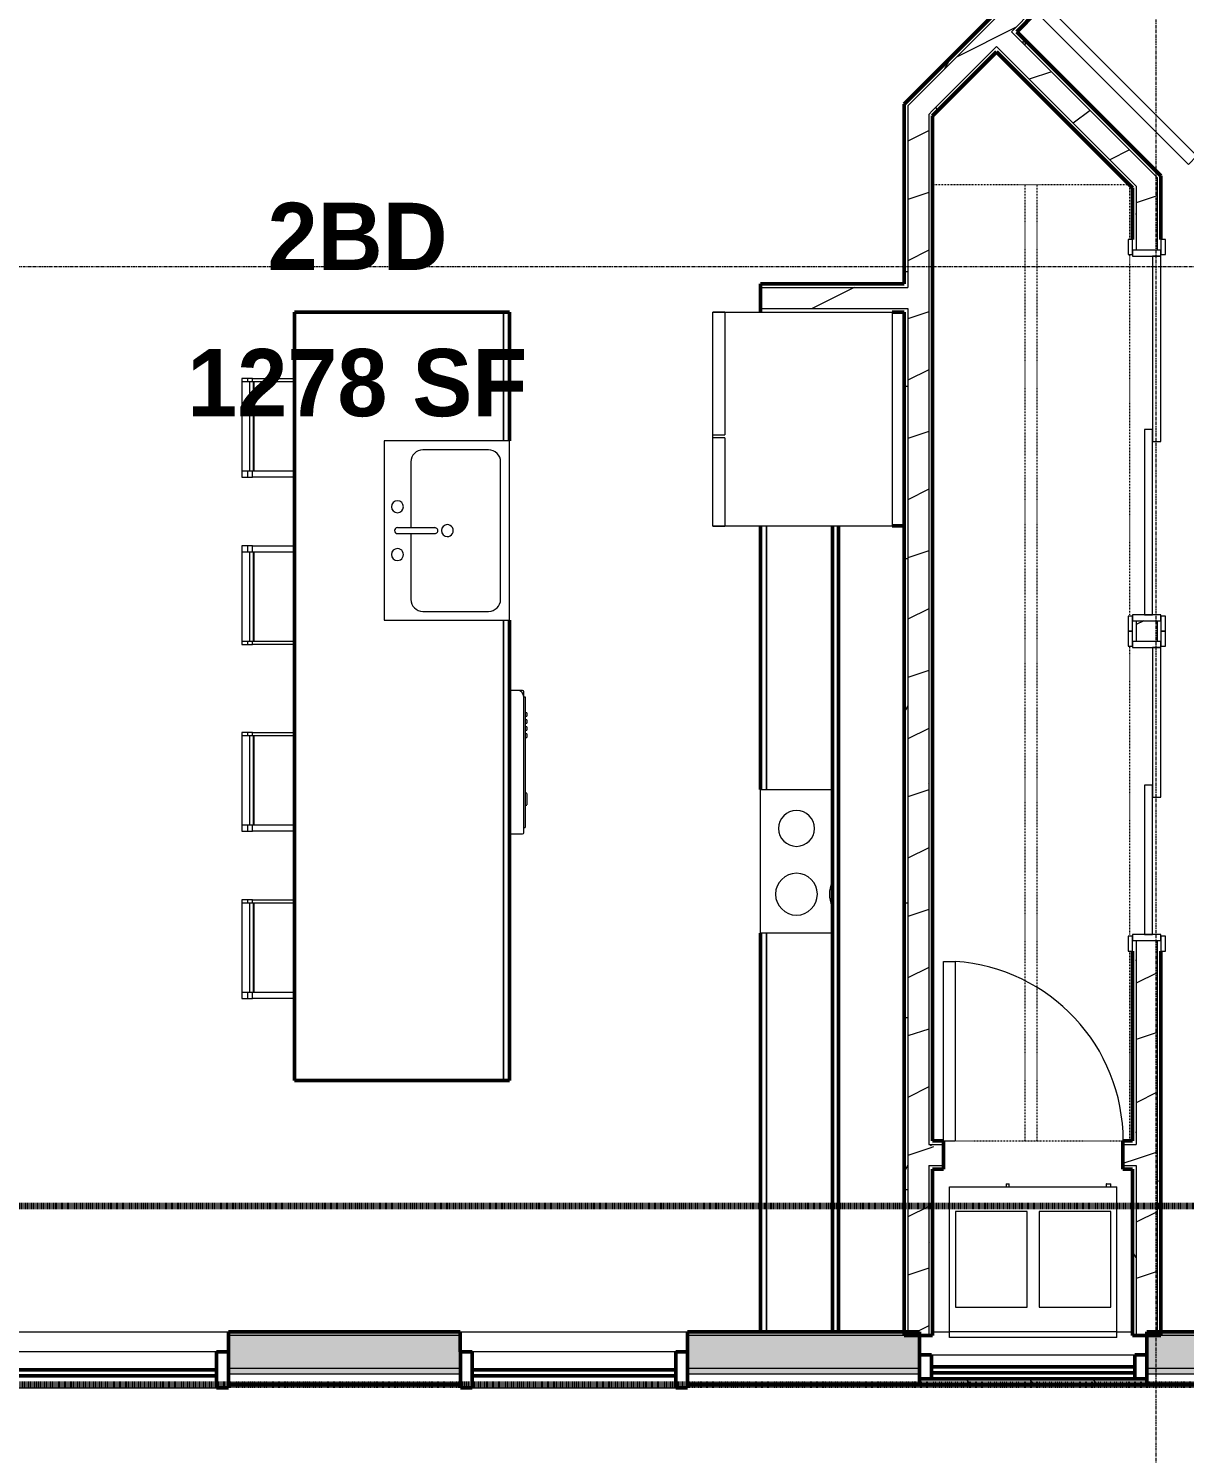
# Model space of a CAD drawing. Extents: x -4294 to -464, y 9706 to 12475.
# Drawn here: x -3670 to -3476.6, y 9968.7 to 10207.1 of the extents above; entities that cross this region are included whole.
import ezdxf

# ---------------------------------------------------------------- set-up
doc = ezdxf.new("R2010")
doc.units = 0
for name, pattern in [('Dash', [0.25, 0.125, -0.125]), ('Dash 1_16_', [0.125, 0.0625, -0.0625]), ('Grid Line 1_2_', [0.875, 0.5, -0.125, 0.125, -0.125])]:
    doc.linetypes.add(name, pattern=pattern)
for name, color, linetype, lineweight in [('0-1', 7, 'Continuous', 5), ('0-2', 50, 'Continuous', 13), ('A-ANNO-DIMS', 211, 'Continuous', 9), ('A-AREA-IDEN', 2, 'Continuous', 9), ('A-DOOR-1', 7, 'Continuous', 9), ('A-DOOR-2', 90, 'Continuous', 20), ('A-DOOR-FRAM-1', 90, 'Continuous', 20), ('A-GLAZ-1', 50, 'Continuous', 13), ('A-GLAZ-2', 250, 'Continuous', 50), ('A-GLAZ-3', 151, 'Continuous', 9), ('A-WALL-2', 250, 'Continuous', 50), ('A-WALL-3', 50, 'Continuous', 13), ('A-WALL-PATT-1', 7, 'Continuous', 9), ('A-WALL-PATT-2', 8, 'Continuous', 9), ('A-WALL-PATT-3', 43, 'Continuous', 9), ('C-PROP-LINE-2', 91, 'Dash 1_16_', 140), ('I-FURN-1', 7, 'Continuous', 9), ('M-EQPM-1', 7, 'Continuous', 9), ('P-SANR-FIXT-1', 7, 'Continuous', 9), ('Q-CASE-1', 250, 'Continuous', 50), ('Q-CASE-2', 7, 'Continuous', 9), ('Q-CASE-HDLN-1', 7, 'Dash', 9), ('Q-SPCQ-1', 7, 'Continuous', 9), ('S-GRID-1', 1, 'Grid Line 1_2_', 9)]:
    doc.layers.add(name, color=color, linetype=linetype, lineweight=lineweight)
doc.styles.add('Century Gothic_B', font='Gothicb.ttf', dxfattribs={"height": 11.25})
doc.dimstyles.new('OD__1__Tol__', dxfattribs={"dimscale": 12, "dimtxt": 11.746893, "dimasz": 1.25, "dimexe": 0.9375, "dimexo": 0.625, "dimgap": 0.15625, "dimtad": 1, "dimdec": 0, "dimzin": 3, "dimdsep": 46, "dimlunit": 4, "dimtxsty": 'Century Gothic_B', "dimblk1": 'OBLIQUE', "dimblk2": 'OBLIQUE', "dimsah": 1, "dimcen": 0.09, "dimdle": 0.9375, "dimazin": 0, "dimtfac": 1, "dimtdec": 4, "dimtix": 1, "dimtmove": 0, "dimatfit": 3, "dimfxl": 1, "dimtvp": 1, "dimtfill": 1, "dimfrac": 2, "dimtolj": 1, "dimtzin": 0, "dimarcsym": 2})
pattern_1 = [(0, (0, 0), (38.4, 9.6), [1.584, -27.216, 1.584, -27.216, -153.6]), (0, (0, 0), (38.4, 9.6), [-57.6, 1.584, -56.016, 1.584, -27.216, -67.2]), (0, (0, 0), (38.4, 9.6), [-144, 1.584, -17.616, 1.584, -46.416]), (120, (14.4, 4.8), (-27.513844, 28.4553755), [1.584, -27.216, 1.584, -27.216, -153.6]), (120, (14.4, 4.8), (-27.513844, 28.4553755), [-57.6, 1.584, -56.016, 1.584, -27.216, -67.2]), (120, (14.4, 4.8), (-27.513844, 28.4553755), [-144, 1.584, -17.616, 1.584, -46.416]), (240, (19.2, 24), (-10.886156, -38.0553755), [1.584, -27.216, 1.584, -27.216, -153.6]), (240, (19.2, 24), (-10.886156, -38.0553755), [-57.6, 1.584, -56.016, 1.584, -27.216, -67.2]), (240, (19.2, 24), (-10.886156, -38.0553755), [-144, 1.584, -17.616, 1.584, -46.416])]
pattern_2 = [(216.87, (7.997, 19.992), (59.9755286, 39.9843071), [9.996, -89.964]), (206.565, (19.992, 13.994), (-19.991807, -19.992219), [22.352, -22.352]), (198.435, (19.992, 3.998), (-39.983821, -19.991955), [12.644, -50.576])]

# ---------------------------------------------------------------- blocks, each defined once
blk = doc.blocks.new('HVAC_SPVU_AlliedAir_MGE4 - HVAC_SPVU_AlliedAir_MGE4-1352620-FLOOR PLAN - 2ND FLOOR')
at = {"layer": 'M-EQPM-1'}
for p, q in [((-14, 13.12), (14, 13.12)), ((-14, 13.12), (-14, 12.12)), ((-14, 12.12), (14, 12.12)), ((-14, 12.12), (-14, -12.13)), ((14, 13.12), (14, 12.12)), ((14, 12.12), (14, -12.13)), ((-1, 8), (-13, 8)), ((-13, 8), (-13, -8)), ((-1, -8), (-1, 8)), ((13, 8), (1, 8)), ((1, 8), (1, -8)), ((13, -8), (13, 8)), ((-13, -8), (-1, -8)), ((1, -8), (13, -8)), ((14, -12.13), (-14, -12.13)), ((-13, -12.13), (-13, -12.63)), ((-12.25, -12.63), (-13, -12.63)), ((-13, -12.63), (-12.99, -12.63)), ((-12.26, -12.63), (-12.25, -12.63)), ((-12.25, -12.63), (-12.25, -12.13)), ((4, -12.13), (4, -12.63)), ((4.5, -12.63), (4, -12.63)), ((4, -12.63), (4.01, -12.63)), ((4.49, -12.63), (4.5, -12.63)), ((4.5, -12.63), (4.5, -12.13))]:
    blk.add_line(p, q, dxfattribs=at)
blk = doc.blocks.new('Single-Flush - 30_ x 80_-1421383-FLOOR PLAN - 2ND FLOOR')
at = {"layer": 'A-DOOR-1'}
blk.add_arc((15, -2.375), 30.067, 180, 266.18593, dxfattribs=at)
at = {"layer": 'A-DOOR-2'}
for p, q in [((13, -2.375), (13, -32.375)), ((15, -2.375), (13, -2.375)), ((15, -2.375), (15, -32.375)), ((15, -32.375), (13, -32.375))]:
    blk.add_line(p, q, dxfattribs=at)
blk = doc.blocks.new('OD_CW_Closet - OD_CW_Closet-2062944-FLOOR PLAN - 2ND FLOOR')
at = {"layer": 'Q-CASE-HDLN-1'}
for p, q in [((160.64, 24), (0.74, 24)), ((0.74, 24), (0.74, -9)), ((160.64, -9), (160.64, 24)), ((0.74, 8.5), (160.64, 8.5)), ((0.74, 6.5), (160.64, 6.5)), ((0.74, -9), (32.48, -9)), ((34.98, -9), (83.48, -9)), ((88.48, -9), (148.98, -9)), ((151.48, -9), (160.64, -9))]:
    blk.add_line(p, q, dxfattribs=at)
blk = doc.blocks.new('FOLDING_SLIDING CLOSET - 60_ x 80_-1372877-FLOOR PLAN - 2ND FLOOR')
at = {"layer": 'A-DOOR-1'}
for p, q in [((-30.25, 3), (-32.75, 3)), ((-32.75, 3), (-32.75, 2.25)), ((-30.25, 2.25), (-30.25, 3)), ((32.75, 3), (30.25, 3)), ((30.25, 3), (30.25, 2.25)), ((32.75, 2.25), (32.75, 3)), ((-32.75, 2.25), (-30.25, 2.25)), ((30.25, 2.25), (32.75, 2.25)), ((-30.25, -2.5), (-32.75, -2.5)), ((-32.75, -2.5), (-32.75, -3.25)), ((-32.75, -3.25), (-30.25, -3.25)), ((-30.25, -3.25), (-30.25, -2.5)), ((32.75, -2.5), (30.25, -2.5)), ((30.25, -2.5), (30.25, -3.25)), ((30.25, -3.25), (32.75, -3.25)), ((32.75, -3.25), (32.75, -2.5))]:
    blk.add_line(p, q, dxfattribs=at)
at = {"layer": 'A-DOOR-2'}
for p, q in [((1, 2.25), (-30, 2.25)), ((-30, 2.25), (-30, 0.87)), ((-30, 0.87), (1, 0.87)), ((30, 0.87), (-1, 0.87)), ((-1, 0.87), (-1, -0.5)), ((1, 0.87), (1, 2.25)), ((30, -0.5), (30, 0.87)), ((-1, -0.5), (30, -0.5))]:
    blk.add_line(p, q, dxfattribs=at)
at = {"layer": 'A-DOOR-FRAM-1'}
for p, q in [((-30, 2.25), (-31, 2.25)), ((-31, 2.25), (-31, -2.5)), ((-30, -2.5), (-30, 2.25)), ((30, 2.25), (30, -2.5)), ((31, 2.25), (30, 2.25)), ((31, -2.5), (31, 2.25)), ((-31, -2.5), (-30, -2.5)), ((30, -2.5), (31, -2.5))]:
    blk.add_line(p, q, dxfattribs=at)
blk = doc.blocks.new('FOLDING_SLIDING CLOSET - 48_ x 80_-1372832-FLOOR PLAN - 2ND FLOOR')
at = {"layer": 'A-DOOR-1'}
for p, q in [((-24.25, 3), (-26.75, 3)), ((-26.75, 3), (-26.75, 2.25)), ((-24.25, 2.25), (-24.25, 3)), ((26.75, 3), (24.25, 3)), ((24.25, 3), (24.25, 2.25)), ((26.75, 2.25), (26.75, 3)), ((-26.75, 2.25), (-24.25, 2.25)), ((24.25, 2.25), (26.75, 2.25)), ((-24.25, -2.5), (-26.75, -2.5)), ((-26.75, -2.5), (-26.75, -3.25)), ((-26.75, -3.25), (-24.25, -3.25)), ((-24.25, -3.25), (-24.25, -2.5)), ((26.75, -2.5), (24.25, -2.5)), ((24.25, -2.5), (24.25, -3.25)), ((24.25, -3.25), (26.75, -3.25)), ((26.75, -3.25), (26.75, -2.5))]:
    blk.add_line(p, q, dxfattribs=at)
at = {"layer": 'A-DOOR-2'}
for p, q in [((1, 2.25), (-24, 2.25)), ((-24, 2.25), (-24, 0.87)), ((-24, 0.87), (1, 0.87)), ((24, 0.87), (-1, 0.87)), ((-1, 0.87), (-1, -0.5)), ((1, 0.87), (1, 2.25)), ((24, -0.5), (24, 0.87)), ((-1, -0.5), (24, -0.5))]:
    blk.add_line(p, q, dxfattribs=at)
at = {"layer": 'A-DOOR-FRAM-1'}
for p, q in [((-24, 2.25), (-25, 2.25)), ((-25, 2.25), (-25, -2.5)), ((-24, -2.5), (-24, 2.25)), ((24, 2.25), (24, -2.5)), ((25, 2.25), (24, 2.25)), ((25, -2.5), (25, 2.25)), ((-25, -2.5), (-24, -2.5)), ((24, -2.5), (25, -2.5))]:
    blk.add_line(p, q, dxfattribs=at)
blk = doc.blocks.new('Refrigerator_-_Side-by-Side_6047 - 36_ X 30_-1372843-FLOOR PLAN - 2ND FLOOR')
at = {"layer": 'Q-SPCQ-1'}
for p, q in [((-17.88, 15.58), (17.87, 15.58)), ((-17.88, -14.42), (-17.88, 15.58)), ((-17.88, 15.58), (-3.13, 15.58)), ((-17.88, 15.58), (-17.88, 13.58)), ((-3.13, 13.58), (-3.13, 15.58)), ((-2.63, 15.58), (17.87, 15.58)), ((-2.63, 15.58), (-2.63, 13.58)), ((17.87, 15.58), (17.87, -14.42)), ((17.87, 13.58), (17.87, 15.58)), ((-3.13, 13.58), (-17.88, 13.58)), ((17.87, 13.58), (-2.63, 13.58)), ((17.87, -14.42), (-17.88, -14.42))]:
    blk.add_line(p, q, dxfattribs=at)
blk = doc.blocks.new('Range - 24_ x 24_-1372826-FLOOR PLAN - 2ND FLOOR')
at = {"layer": 'Q-SPCQ-1'}
for p, q in [((0, 0), (24, 0)), ((0, -12), (0, 0)), ((24, 0), (24, -12))]:
    blk.add_line(p, q, dxfattribs=at)
for centre, radius, start, end in [((6.5, -6), 3.5, 360, 180), ((17.5, -6), 3, 360, 180), ((6.5, -6), 3.5, 180, 0), ((17.5, -6), 3, 180, 0), ((6.5, -16), 4.5, 63.8681, 116.1319)]:
    blk.add_arc(centre, radius, start, end, dxfattribs=at)
blk = doc.blocks.new('OD_CW_Base Cabinet - OD_CW_Base Cabinet-1985765-FLOOR PLAN - 2ND FLOOR')
at = {"layer": 'Q-CASE-1'}
for p, q in [((0.74, 0), (44.83, 0)), ((68.83, 0), (135.51, 0))]:
    blk.add_line(p, q, dxfattribs=at)
at = {"layer": 'Q-CASE-2'}
for p, q in [((0.74, 1), (44.83, 1)), ((44.83, 1), (0.74, 1)), ((44.83, 0), (0.74, 0)), ((68.83, 1), (135.51, 1)), ((135.51, 1), (68.83, 1)), ((135.51, 0), (68.83, 0))]:
    blk.add_line(p, q, dxfattribs=at)
blk = doc.blocks.new('Sink Kitchen-Single - 30_ x 21_-366345-FLOOR PLAN - 2ND FLOOR')
at = {"layer": 'P-SANR-FIXT-1'}
for p, q in [((15.62, 10.59), (-14.38, 10.59)), ((-14.38, 10.59), (-14.38, -10.41)), ((15.62, -10.41), (15.62, 10.59)), ((0.12, 8.34), (0.12, 2.09)), ((1.12, 8.34), (1.12, 2.09)), ((0.12, 6.09), (-10.88, 6.09)), ((12.12, 6.09), (1.12, 6.09)), ((-12.88, 4.09), (-12.88, -6.91)), ((14.12, -6.91), (14.12, 4.09)), ((-10.88, -8.91), (12.12, -8.91)), ((-14.38, -10.41), (15.62, -10.41))]:
    blk.add_line(p, q, dxfattribs=at)
for centre, radius, start, end in [((-3.38, 8.34), 1, 360, 180), ((-3.38, 8.34), 1, 180, 0), ((0.62, 8.34), 0.5, 360, 180), ((4.62, 8.34), 1, 360, 180), ((4.62, 8.34), 1, 180, 360), ((-10.88, 4.09), 2, 90, 180), ((12.12, 4.09), 2, 360, 90), ((0.62, 0), 1, 360, 180), ((0.62, 2.09), 0.5, 180, 0), ((0.62, 0), 1, 180, 0), ((-10.88, -6.91), 2, 180, 270), ((12.12, -6.91), 2, 270, 0)]:
    blk.add_arc(centre, radius, start, end, dxfattribs=at)
blk = doc.blocks.new('Dishwasher_15404 - 34_ counter-547918-FLOOR PLAN - 2ND FLOOR')
at = {"layer": 'Q-SPCQ-1'}
for p, q in [((25.8, 24), (24.5, 24)), ((26.68, 24), (25.8, 24)), ((26.87, 22.93), (26.87, 23.8)), ((26.87, 0.2), (26.87, 22.93)), ((26.87, 22.91), (27.12, 22.91)), ((27.12, 22.91), (27.12, 1.09)), ((27.37, 20.28), (27.12, 20.28)), ((27.12, 19.69), (27.37, 19.69)), ((27.37, 19.1), (27.12, 19.1)), ((27.37, 20.28), (27.37, 19.69)), ((27.37, 19.1), (27.37, 18.51)), ((27.12, 18.51), (27.37, 18.51)), ((27.37, 17.92), (27.12, 17.92)), ((27.12, 17.33), (27.37, 17.33)), ((27.37, 16.74), (27.12, 16.74)), ((27.37, 17.92), (27.37, 17.33)), ((27.37, 16.74), (27.37, 16.15)), ((27.12, 16.15), (27.37, 16.15)), ((27.37, 6.79), (27.12, 6.79)), ((27.12, 4.82), (27.37, 4.82)), ((27.37, 6.76), (27.37, 5.81)), ((27.37, 5.81), (27.37, 4.86)), ((26.87, 1.09), (27.12, 1.09)), ((24.5, 0), (26.68, 0))]:
    blk.add_line(p, q, dxfattribs=at)
for centre, radius, start, end in [((25.8, 22.93), 1.07, 360, 90), ((26.68, 23.8), 0.197, 0, 90), ((26.68, 0.2), 0.197, 270, 360), ((26.68, 0.2), 0.197, 270, 360)]:
    blk.add_arc(centre, radius, start, end, dxfattribs=at)
blk = doc.blocks.new('OD_CW_Base Cabinet - OD_CW_Base Cabinet-1985666-FLOOR PLAN - 2ND FLOOR')
at = {"layer": 'Q-CASE-1'}
for p, q in [((129.26, 24), (0.74, 24)), ((0.74, 24), (0.74, -12)), ((129.26, -12), (129.26, 24)), ((0.74, -12), (77.73, -12)), ((107.73, -12), (129.26, -12))]:
    blk.add_line(p, q, dxfattribs=at)
at = {"layer": 'Q-CASE-2'}
for p, q in [((0.74, -11), (0.74, 24)), ((0.74, 24), (129.26, 24)), ((129.26, 24), (129.26, -11)), ((0.74, -12), (0.74, -11)), ((0.74, -11), (77.73, -11)), ((77.73, -11), (0.74, -11)), ((107.73, -11), (129.26, -11)), ((129.26, -11), (107.73, -11)), ((129.26, -11), (129.26, -12)), ((77.73, -12), (0.74, -12)), ((129.26, -12), (107.73, -12))]:
    blk.add_line(p, q, dxfattribs=at)
blk = doc.blocks.new('Bar_Stool_6722_1_ - Bar_Stool_6722_1_-1229311-FLOOR PLAN - 2ND FLOOR')
at = {"layer": 'I-FURN-1'}
for p, q in [((0, 1.78), (0, 8.78)), ((1, 2.03), (1, 8.78)), ((16, 8.78), (16, 2.03)), ((16.5, 8.78), (16.5, 1.78)), ((1, 1.78), (0, 1.78)), ((0, 1.78), (0, 0.98)), ((1, 0.98), (0, 0.98)), ((0, 0.98), (0, 0)), ((1, 1.91), (1, 2.03)), ((16, 2.03), (1, 2.03)), ((1, 1.24), (1, 1.91)), ((16, 1.91), (1, 1.91)), ((1, 0), (1, 1.24)), ((1, 1.24), (16, 1.24)), ((16, 2.03), (16, 1.91)), ((16, 1.91), (16, 1.24)), ((16.5, 1.78), (16, 1.78)), ((16, 1.24), (16, 0)), ((16.5, 0.98), (16, 0.98)), ((16.5, 0.98), (16.5, 1.78)), ((16.5, 0), (16.5, 0.98)), ((0, 0), (1, 0)), ((1, 0), (16, 0)), ((16, 0), (16.5, 0))]:
    blk.add_line(p, q, dxfattribs=at)
blk = doc.blocks.new('OD_CW_Upper Cabinet - OD_CW_Upper Cabinet-1985736-FLOOR PLAN - 2ND FLOOR')
at = {"layer": 'Q-CASE-1'}
for p, q in [((0.74, -12), (0.74, -13)), ((135.51, -12), (0.74, -12)), ((0.74, -13), (135.51, -13)), ((0.74, -13), (0.74, -24)), ((135.51, -13), (0.74, -13)), ((135.51, -24), (135.51, -22)), ((0.74, -24), (135.51, -24))]:
    blk.add_line(p, q, dxfattribs=at)
at = {"layer": 'Q-CASE-HDLN-1'}
for p, q in [((0.74, -24), (0.74, -12)), ((0.74, -12), (135.51, -12)), ((135.51, -12), (135.51, -24)), ((135.51, -24), (0.74, -24))]:
    blk.add_line(p, q, dxfattribs=at)
blk = doc.blocks.new('Bar_Stool_6722_1_ - Bar_Stool_6722_1_-1372833-FLOOR PLAN - 2ND FLOOR')
at = {"layer": 'I-FURN-1'}
for p, q in [((1, 0), (0, 0)), ((0, 0), (0, -0.98)), ((0, -0.98), (1, -0.98)), ((0, -0.98), (0, -1.78)), ((0, -1.78), (1, -1.78)), ((0, -8.78), (0, -1.78)), ((1, -1.24), (1, 0)), ((16, 0), (1, 0)), ((1, -1.91), (1, -1.24)), ((16, -1.24), (1, -1.24)), ((1, -1.91), (16, -1.91)), ((1, -2.03), (1, -1.91)), ((1, -8.78), (1, -2.03)), ((1, -2.03), (16, -2.03)), ((16.5, 0), (16, 0)), ((16, 0), (16, -1.24)), ((16, -0.98), (16.5, -0.98)), ((16, -1.24), (16, -1.91)), ((16, -1.78), (16.5, -1.78)), ((16, -1.91), (16, -2.03)), ((16, -2.03), (16, -8.78)), ((16.5, -0.98), (16.5, 0)), ((16.5, -1.78), (16.5, -0.98)), ((16.5, -1.78), (16.5, -8.78))]:
    blk.add_line(p, q, dxfattribs=at)
blk = doc.blocks.new('Single-Flush - 36_ x 84_-1372839-FLOOR PLAN - 2ND FLOOR')
at = {"layer": 'A-DOOR-1'}
blk.add_arc((18, 2.37), 36.07, 93.1789, 180, dxfattribs=at)
at = {"layer": 'A-DOOR-2'}
for p, q in [((16, 2.37), (16, 38.39)), ((18, 38.39), (16, 38.39)), ((18, 2.37), (18, 38.39)), ((18, 2.37), (16, 2.37))]:
    blk.add_line(p, q, dxfattribs=at)
blk = doc.blocks.new('CTR - 1st Phase - Unit Layouts_rvt-1-FLOOR PLAN - 2ND FLOOR')
at = {"layer": 'A-WALL-PATT-1'}
h = blk.add_hatch(dxfattribs=at)
h.set_pattern_fill('FP_1', color=256, style=0, pattern_type=2)
h.set_pattern_definition(pattern_1)
h.paths.add_polyline_path([(-3522.87, 10194.14), (-3504.31, 10212.7), (-3504.75, 10213.14), (-3522.87, 10195.02), (-3522.87, 10194.4)], flags=0)
h.paths.add_polyline_path([(-3478.85, 10238.16), (-3446.02, 10270.99), (-3446.02, 10271.87), (-3479.3, 10238.6)], flags=0)
h = blk.add_hatch(dxfattribs=at)
h.set_pattern_fill('FP_1', color=256, style=0, pattern_type=2)
h.set_pattern_definition(pattern_1)
h.paths.add_polyline_path([(-3518.75, 10192.43), (-3507.58, 10203.6), (-3508.02, 10204.04), (-3518.75, 10193.31)], flags=0)
h.paths.add_polyline_path([(-3505.11, 10206.07), (-3501.39, 10209.79), (-3501.83, 10210.23), (-3505.55, 10206.51)], flags=0)
h.paths.add_polyline_path([(-3475.94, 10235.24), (-3462.84, 10248.34), (-3463.28, 10248.78), (-3476.38, 10235.68)], flags=0)
h.paths.add_polyline_path([(-3460.37, 10250.81), (-3446.02, 10265.15), (-3446.02, 10266.04), (-3460.81, 10251.25)], flags=0)
h = blk.add_hatch(dxfattribs=at)
h.set_pattern_fill('FP_1', color=256, style=0, pattern_type=2)
h.set_pattern_definition(pattern_1)
h.paths.add_polyline_path([(-3481.16, 10182.13), (-3481.16, 10183.01), (-3504.66, 10206.51), (-3505.11, 10206.07), (-3482.05, 10183.01)], flags=0)
h = blk.add_hatch(dxfattribs=at)
h.set_pattern_fill('FP_1', color=256, style=0, pattern_type=2)
h.set_pattern_definition(pattern_1)
h.paths.add_polyline_path([(-3522.87, 9988.44), (-3522.87, 10160.21), (-3523.5, 10160.21), (-3523.5, 9988.44)], flags=0)
h.paths.add_polyline_path([(-3523.5, 10163.71), (-3522.87, 10163.71), (-3522.87, 10195.02), (-3523.5, 10194.4), (-3523.5, 10164.34)], flags=0)
h = blk.add_hatch(dxfattribs=at)
h.set_pattern_fill('FP_1', color=256, style=0, pattern_type=2)
h.set_pattern_definition(pattern_1)
h.paths.add_polyline_path([(-3518.75, 9988.44), (-3518.75, 10016.86), (-3519.37, 10016.86), (-3519.37, 9988.44), (-3518.94, 9988.44)], flags=0)
h.paths.add_polyline_path([(-3518.75, 10020.36), (-3518.75, 10193.31), (-3519.37, 10192.69), (-3519.37, 10020.36)], flags=0)
h = blk.add_hatch(dxfattribs=at)
h.set_pattern_fill('FP_1', color=256, style=0, pattern_type=2)
h.set_pattern_definition(pattern_1)
h.paths.add_polyline_path([(-3481.16, 9989.06), (-3480.54, 9989.06), (-3480.54, 10054.49), (-3481.16, 10054.49), (-3481.16, 9989.06)], flags=0)
h.paths.add_polyline_path([(-3480.54, 10104.49), (-3480.54, 10107.99), (-3481.16, 10107.99), (-3481.16, 10104.49)], flags=0)
h.paths.add_polyline_path([(-3480.54, 10169.99), (-3480.54, 10182.39), (-3481.16, 10183.01), (-3481.16, 10169.99)], flags=0)
h = blk.add_hatch(dxfattribs=at)
h.set_pattern_fill('FP_1', color=256, style=0, pattern_type=2)
h.set_pattern_definition(pattern_1)
h.paths.add_polyline_path([(-3485.29, 9988.44), (-3484.66, 9988.44), (-3484.66, 10016.86), (-3485.29, 10016.86), (-3485.29, 9989.06)], flags=0)
h.paths.add_polyline_path([(-3485.29, 10020.36), (-3484.66, 10020.36), (-3484.66, 10054.49), (-3485.29, 10054.49), (-3485.29, 10020.99)], flags=0)
h.paths.add_polyline_path([(-3484.66, 10104.49), (-3484.66, 10107.99), (-3485.29, 10107.99), (-3485.29, 10104.49)], flags=0)
h.paths.add_polyline_path([(-3485.29, 10169.99), (-3484.66, 10169.99), (-3484.66, 10180.68), (-3485.29, 10181.3), (-3485.29, 10171.74)], flags=0)
at = {"layer": 'A-WALL-PATT-2'}
h = blk.add_hatch(dxfattribs=at)
h.set_pattern_fill('FP_2', color=256, style=0, pattern_type=2)
h.set_pattern_definition(pattern_2)
h.paths.add_polyline_path([(-3519.37, 10192.69), (-3501.83, 10210.23), (-3504.31, 10212.7), (-3519.37, 10197.64), (-3519.37, 10193.31)], flags=0)
h.paths.add_polyline_path([(-3476.38, 10235.68), (-3445.4, 10266.66), (-3445.4, 10271.61), (-3478.85, 10238.16)], flags=0)
h = blk.add_hatch(dxfattribs=at)
h.set_pattern_fill('FP_2', color=256, style=0, pattern_type=2)
h.set_pattern_definition(pattern_2)
h.paths.add_polyline_path([(-3484.66, 10180.68), (-3484.66, 10185.63), (-3505.56, 10206.5), (-3508.02, 10204.04), (-3485.29, 10181.3)], flags=0)
h = blk.add_hatch(dxfattribs=at)
h.set_pattern_fill('FP_2', color=256, style=0, pattern_type=2)
h.set_pattern_definition(pattern_2)
h.paths.add_polyline_path([(-3519.37, 9988.44), (-3519.39, 10197.62), (-3522.87, 10194.14), (-3522.87, 9988.44), (-3520.94, 9988.44)], flags=0)
h = blk.add_hatch(dxfattribs=at)
h.set_pattern_fill('FP_2', color=256, style=0, pattern_type=2)
h.set_pattern_definition(pattern_2)
h.paths.add_polyline_path([(-3481.16, 9988.44), (-3481.16, 10054.49), (-3484.66, 10054.49), (-3484.66, 9988.44), (-3482.91, 9988.44)], flags=0)
h.paths.add_polyline_path([(-3481.16, 10104.49), (-3481.16, 10107.99), (-3484.66, 10107.99), (-3484.66, 10104.49), (-3481.91, 10104.49)], flags=0)
h.paths.add_polyline_path([(-3484.66, 10169.99), (-3481.16, 10169.99), (-3481.16, 10182.13), (-3484.66, 10185.63), (-3484.66, 10180.68)], flags=0)
h = blk.add_hatch(dxfattribs=at)
h.set_pattern_fill('FP_2', color=256, style=0, pattern_type=2)
h.set_pattern_definition(pattern_2)
h.paths.add_polyline_path([(-3546.5, 10160.21), (-3522.87, 10160.21), (-3522.87, 10163.71), (-3547.5, 10163.71), (-3547.5, 10160.21)], flags=0)
h = blk.add_hatch(dxfattribs=at)
h.set_pattern_fill('FP_2', color=256, style=0, pattern_type=2)
h.set_pattern_definition(pattern_2)
h.paths.add_polyline_path([(-3486.91, 10016.86), (-3484.66, 10016.86), (-3484.66, 10020.36), (-3486.91, 10020.36)], flags=0)
h.paths.add_polyline_path([(-3518.75, 10016.86), (-3516.91, 10016.86), (-3516.91, 10020.36), (-3519.37, 10020.36), (-3519.37, 10016.86)], flags=0)
at = {"layer": 'A-WALL-2'}
for p, q in [((-3504.75, 10213.14), (-3518.75, 10199.15)), ((-3504.66, 10206.51), (-3501.39, 10209.79)), ((-3485.29, 10187.14), (-3504.66, 10206.51)), ((-3518.75, 10192.43), (-3508.02, 10203.16)), ((-3508.02, 10203.16), (-3485.29, 10180.42)), ((-3518.75, 10199.15), (-3522.87, 10195.02)), ((-3522.87, 10195.02), (-3523.5, 10194.4)), ((-3523.5, 10194.4), (-3523.5, 10164.34)), ((-3518.75, 10020.99), (-3518.75, 10192.43)), ((-3481.16, 10183.01), (-3485.29, 10187.14)), ((-3480.54, 10182.39), (-3481.16, 10183.01)), ((-3485.29, 10180.42), (-3485.29, 10171.74)), ((-3480.54, 10171.74), (-3480.54, 10182.39)), ((-3523.5, 10164.34), (-3547.5, 10164.34)), ((-3547.5, 10164.34), (-3547.5, 10159.59)), ((-3525.5, 10159.59), (-3523.5, 10159.59)), ((-3523.5, 10159.59), (-3523.5, 10123.84)), ((-3485.29, 10052.74), (-3485.29, 10020.99)), ((-3480.54, 9988.44), (-3480.54, 10052.74)), ((-3516.91, 10020.99), (-3518.75, 10020.99)), ((-3516.91, 10016.24), (-3516.91, 10020.99)), ((-3485.29, 10020.99), (-3486.91, 10020.99)), ((-3486.91, 10020.99), (-3486.91, 10016.24)), ((-3518.75, 9988.44), (-3518.75, 10016.24)), ((-3518.75, 10016.24), (-3516.91, 10016.24)), ((-3486.91, 10016.24), (-3485.29, 10016.24)), ((-3485.29, 10016.24), (-3485.29, 9988.44)), ((-3523.5, 9989.06), (-3523.5, 9988.44)), ((-3523.5, 9988.44), (-3518.75, 9988.44)), ((-3485.29, 9988.44), (-3480.54, 9988.44))]:
    blk.add_line(p, q, dxfattribs=at)
at = {"layer": 'A-WALL-3'}
for p, q in [((-3504.31, 10212.7), (-3518.75, 10198.26)), ((-3501.83, 10210.23), (-3505.55, 10206.51)), ((-3505.55, 10206.51), (-3505.11, 10206.07)), ((-3505.11, 10206.07), (-3485.29, 10186.25)), ((-3508.02, 10204.04), (-3518.75, 10193.31)), ((-3508.02, 10204.04), (-3507.58, 10203.6)), ((-3507.58, 10203.6), (-3485.29, 10181.3)), ((-3522.87, 10194.14), (-3519.37, 10197.64)), ((-3519.37, 10197.64), (-3518.75, 10198.26)), ((-3522.87, 10194.14), (-3522.87, 10163.71)), ((-3519.37, 10192.69), (-3518.75, 10193.31)), ((-3519.37, 10192.69), (-3519.37, 10020.36)), ((-3485.29, 10186.25), (-3484.66, 10185.63)), ((-3484.66, 10185.63), (-3481.16, 10182.13)), ((-3485.29, 10181.3), (-3484.66, 10180.68)), ((-3484.66, 10180.68), (-3484.66, 10169.99)), ((-3481.16, 10182.13), (-3481.16, 10169.99)), ((-3547.5, 10163.71), (-3523.5, 10163.71)), ((-3523.5, 10163.71), (-3522.87, 10163.71)), ((-3547.5, 10160.21), (-3523.5, 10160.21)), ((-3523.5, 10160.21), (-3522.87, 10160.21)), ((-3522.87, 10160.21), (-3522.87, 9988.44)), ((-3484.66, 10107.99), (-3484.66, 10104.49)), ((-3481.16, 10107.99), (-3481.16, 10104.49)), ((-3484.66, 10054.49), (-3484.66, 10020.36)), ((-3481.16, 10054.49), (-3481.16, 9988.44)), ((-3519.37, 10020.36), (-3518.75, 10020.36)), ((-3518.75, 10020.36), (-3516.91, 10020.36)), ((-3486.91, 10020.36), (-3485.29, 10020.36)), ((-3485.29, 10020.36), (-3484.66, 10020.36)), ((-3519.37, 10016.86), (-3519.37, 9988.44)), ((-3519.37, 10016.86), (-3518.75, 10016.86)), ((-3518.75, 10016.86), (-3516.91, 10016.86)), ((-3486.91, 10016.86), (-3485.29, 10016.86)), ((-3485.29, 10016.86), (-3484.66, 10016.86)), ((-3484.66, 10016.86), (-3484.66, 9988.44))]:
    blk.add_line(p, q, dxfattribs=at)
at = {"layer": '0-2'}
for name, p, rotation in [('Single-Flush - 36_ x 84_-1372839-FLOOR PLAN - 2ND FLOOR', (-3490.34, 10224.19), 225.000000000005), ('OD_CW_Closet - OD_CW_Closet-2062944-FLOOR PLAN - 2ND FLOOR', (-3494.75, 10020.25), 90.00000000000412), ('FOLDING_SLIDING CLOSET - 60_ x 80_-1372877-FLOOR PLAN - 2ND FLOOR', (-3482.79, 10138.99), 270.0000000000031), ('OD_CW_Base Cabinet - OD_CW_Base Cabinet-1985666-FLOOR PLAN - 2ND FLOOR', (-3601.5, 10030.33), 89.99999999991459), ('Refrigerator_-_Side-by-Side_6047 - 36_ X 30_-1372843-FLOOR PLAN - 2ND FLOOR', (-3539.92, 10141.71), 90.00000000001454), ('Bar_Stool_6722_1_ - Bar_Stool_6722_1_-1372833-FLOOR PLAN - 2ND FLOOR', (-3634.27, 10132), 89.99999999990682), ('Sink Kitchen-Single - 30_ x 21_-366345-FLOOR PLAN - 2ND FLOOR', (-3599.91, 10122.44), 89.99999999990186), ('OD_CW_Base Cabinet - OD_CW_Base Cabinet-1985765-FLOOR PLAN - 2ND FLOOR', (-3547.5, 10124.58), 270.0000000000146), ('OD_CW_Upper Cabinet - OD_CW_Upper Cabinet-1985736-FLOOR PLAN - 2ND FLOOR', (-3547.5, 9988.33), 90.0000000000202), ('Bar_Stool_6722_1_ - Bar_Stool_6722_1_-1229311-FLOOR PLAN - 2ND FLOOR', (-3634.27, 10120.5), 269.9999999999084), ('FOLDING_SLIDING CLOSET - 48_ x 80_-1372832-FLOOR PLAN - 2ND FLOOR', (-3482.79, 10079.49), 270.0000000000031), ('Bar_Stool_6722_1_ - Bar_Stool_6722_1_-1372833-FLOOR PLAN - 2ND FLOOR', (-3634.27, 10072.78), 89.9999999999072), ('Range - 24_ x 24_-1372826-FLOOR PLAN - 2ND FLOOR', (-3547.5, 10055.75), 89.99999999999609), ('Bar_Stool_6722_1_ - Bar_Stool_6722_1_-1372833-FLOOR PLAN - 2ND FLOOR', (-3634.27, 10044.78), 89.9999999999072), ('Single-Flush - 30_ x 80_-1421383-FLOOR PLAN - 2ND FLOOR', (-3501.91, 10018.61), 180), ('HVAC_SPVU_AlliedAir_MGE4 - HVAC_SPVU_AlliedAir_MGE4-1352620-FLOOR PLAN - 2ND FLOOR', (-3501.92, 10001.19), 180)]:
    blk.add_blockref(name, p, dxfattribs=dict(at, rotation=rotation))
blk.add_blockref('Dishwasher_15404 - 34_ counter-547918-FLOOR PLAN - 2ND FLOOR', (-3614, 10072.33), dxfattribs=at)
blk = doc.blocks.new('_THE_ WINDOW _ DOOR - hvac panel - 2nd floor-V122-FLOOR PLAN - 2ND FLOOR')
at = {"layer": 'A-GLAZ-3'}
h = blk.add_hatch(dxfattribs=at)
h.set_pattern_fill('FP_27', color=256, style=0, pattern_type=2)
h.set_pattern_definition([(315, (-3501.924, 9984.627), (5.303301, 5.303301), [])])
h.paths.add_polyline_path([(2.9754, 4.4375), (-19.0125, 4.4375), (-19.0125, 3.4375), (19.0125, 3.4375), (19.0125, 4.4375), (17.0125, 4.4375)], flags=0)
at = {"layer": 'A-GLAZ-1'}
blk.add_line((17.0125, -0.5625), (-17.0125, -0.5625), dxfattribs=at)
at = {"layer": 'A-GLAZ-2'}
for p, q in [((19.0125, 4.4375), (-19.0125, 4.4375)), ((-19.0125, 4.4375), (-19.0125, 3.4375)), ((-19.0125, 3.4375), (19.0125, 3.4375)), ((-17.0125, 3.4375), (-19.0125, 3.4375)), ((-19.0125, 3.4375), (-19.0125, -0.5625)), ((-17.0125, -0.5625), (-17.0125, 3.4375)), ((17.0125, 2.4375), (-17.0125, 2.4375)), ((-17.0125, 2.4375), (-17.0125, 1.4375)), ((19.0125, 3.4375), (17.0125, 3.4375)), ((17.0125, 3.4375), (17.0125, -0.5625)), ((17.0125, 1.4375), (17.0125, 2.4375)), ((19.0125, 3.4375), (19.0125, 4.4375)), ((19.0125, -0.5625), (19.0125, 3.4375)), ((-17.0125, 1.4375), (17.0125, 1.4375)), ((-19.0125, -0.5625), (-17.0125, -0.5625)), ((17.0125, -0.5625), (19.0125, -0.5625))]:
    blk.add_line(p, q, dxfattribs=at)
blk = doc.blocks.new('_THE_ WINDOW _ DOOR - Window - 2nd Floor-2113400-FLOOR PLAN - 2ND FLOOR')
at = {"layer": 'A-GLAZ-1'}
for p, q in [((17.0125, 1.0625), (-17.0125, 1.0625)), ((-17.0125, -4.9375), (17.0125, -4.9375))]:
    blk.add_line(p, q, dxfattribs=at)
at = {"layer": 'A-GLAZ-2'}
for p, q in [((-19.0125, -4.9375), (-19.0125, 1.0625)), ((-19.0125, 1.0625), (-17.0125, 1.0625)), ((-17.0125, 1.0625), (-17.0125, -4.9375)), ((17.0125, -4.9375), (17.0125, 1.0625)), ((17.0125, 1.0625), (19.0125, 1.0625)), ((19.0125, 1.0625), (19.0125, -4.9375)), ((-17.0125, -1.9375), (17.0125, -1.9375)), ((-17.0125, -2.9375), (-17.0125, -1.9375)), ((17.0125, -1.9375), (17.0125, -2.9375)), ((17.0125, -2.9375), (-17.0125, -2.9375)), ((-17.0125, -4.9375), (-19.0125, -4.9375)), ((19.0125, -4.9375), (17.0125, -4.9375))]:
    blk.add_line(p, q, dxfattribs=at)
blk = doc.blocks.new('CTR - 1st Phase - Shell_rvt-1-FLOOR PLAN - 2ND FLOOR')
at = {"layer": 'A-WALL-PATT-2'}
h = blk.add_hatch(dxfattribs=at)
h.set_pattern_fill('FP_1', color=256, style=0, pattern_type=2)
h.set_pattern_definition(pattern_1)
h.paths.add_polyline_path([(-3727.01, 9988.44), (-3674.54, 9988.44), (-3674.54, 9989.06), (-3790.11, 9989.06), (-3790.11, 9988.44), (-3728.01, 9988.44)], flags=0)
h.paths.add_polyline_path([(-3851.85, 9988.44), (-3828.14, 9988.44), (-3828.14, 9989.06), (-3851.85, 9989.06)], flags=0)
h.paths.add_polyline_path([(-3597.74, 9988.44), (-3597.74, 9989.06), (-3636.51, 9989.06), (-3636.51, 9988.44), (-3627.13, 9988.44)], flags=0)
h.paths.add_polyline_path([(-3547.5, 9988.44), (-3523.5, 9988.44), (-3523.5, 9989.06), (-3559.71, 9989.06), (-3559.71, 9988.44)], flags=0)
h.paths.add_polyline_path([(-3477.33, 9988.44), (-3405.74, 9988.44), (-3405.74, 9989.06), (-3481.16, 9989.05), (-3481.16, 9988.44)], flags=0)
h.paths.add_polyline_path([(-3336.35, 9988.44), (-3290.54, 9988.44), (-3290.54, 9989.06), (-3335.72, 9989.06), (-3335.72, 9988.81), (-3341.72, 9988.85), (-3341.72, 9989.06), (-3367.71, 9989.06), (-3367.71, 9988.44), (-3336.97, 9988.44)], flags=0)
h.paths.add_polyline_path([(-3252.14, 9988.44), (-3252.14, 9989.06), (-3252.51, 9989.06), (-3252.51, 9988.44)], flags=0)
h.paths.add_polyline_path([(-3214.11, 9988.44), (-3175.34, 9988.44), (-3175.34, 9989.03), (-3214.11, 9989.03)], flags=0)
h.paths.add_polyline_path([(-3136.94, 9988.44), (-3136.94, 9988.81), (-3137.31, 9988.81), (-3137.31, 9988.44)], flags=0)
h.paths.add_polyline_path([(-3063.86, 9988.44), (-3060.14, 9988.44), (-3060.14, 9989.06), (-3098.91, 9989.03), (-3098.91, 9988.44), (-3097.75, 9988.44)], flags=0)
h.paths.add_polyline_path([(-2937.27, 9988.44), (-2906.54, 9988.44), (-2906.54, 9989.06), (-2932.52, 9989.06), (-2932.52, 9988.81), (-2938.52, 9988.81), (-2938.52, 9989.06), (-2983.71, 9989.06), (-2983.71, 9988.44), (-2937.9, 9988.44)], flags=0)
h.paths.add_polyline_path([(-3021.74, 9988.44), (-3021.74, 9989.06), (-3022.11, 9989.06), (-3022.11, 9988.44)], flags=0)
h.paths.add_polyline_path([(-2868.14, 9988.44), (-2868.14, 9988.96), (-2868.51, 9988.96), (-2868.51, 9988.44)], flags=0)
h.paths.add_polyline_path([(-2714.91, 9988.44), (-2714.54, 9988.44), (-2714.54, 9989.06), (-2714.91, 9989.06)], flags=0)
h.paths.add_polyline_path([(-2801.12, 9988.44), (-2752.94, 9988.44), (-2752.94, 9989.06), (-2801.12, 9989.06), (-2801.12, 9988.83)], flags=0)
h.paths.add_polyline_path([(-2828.37, 9988.44), (-2805.87, 9988.44), (-2805.87, 9989.06), (-2828.37, 9989.05)], flags=0)
h.paths.add_polyline_path([(-2676.51, 9988.44), (-2645.92, 9988.44), (-2645.92, 9989.06), (-2676.51, 9989.06)], flags=0)
h.paths.add_polyline_path([(-2446.11, 9988.44), (-2445.36, 9988.44), (-2445.36, 9989.06), (-2446.11, 9989.06)], flags=0)
h.paths.add_polyline_path([(-2407.34, 9988.44), (-2403.95, 9988.44), (-2403.95, 9989.06), (-2407.34, 9989.06)], flags=0)
h.paths.add_polyline_path([(-2484.14, 9988.44), (-2484.14, 9989.06), (-2514.72, 9989.06), (-2514.72, 9988.44), (-2512.57, 9988.44)], flags=0)
h.paths.add_polyline_path([(-2177.87, 9988.44), (-2176.94, 9988.44), (-2176.94, 9989.06), (-2215.71, 9989.06), (-2215.71, 9988.44), (-2181.79, 9988.44)], flags=0)
h.paths.add_polyline_path([(-2254.11, 9988.44), (-2253.74, 9988.44), (-2253.74, 9989.06), (-2254.11, 9989.06)], flags=0)
h.paths.add_polyline_path([(-2138.91, 9988.44), (-2138.54, 9988.44), (-2138.54, 9989.06), (-2138.91, 9989.06)], flags=0)
h.paths.add_polyline_path([(-2100.51, 9988.44), (-2076.17, 9988.44), (-2076.17, 9989.06), (-2100.51, 9989.06)], flags=0)
h.paths.add_polyline_path([(-2368.56, 9988.44), (-2368.56, 9989.06), (-2399.2, 9989.06), (-2399.2, 9988.44)], flags=0)
h.paths.add_polyline_path([(-2292.14, 9988.44), (-2292.14, 9989.06), (-2292.32, 9989.06), (-2292.32, 9988.44)], flags=0)
h.paths.add_polyline_path([(-2330.54, 9988.44), (-2297.07, 9988.44), (-2297.07, 9989.06), (-2330.54, 9989.06)], flags=0)
h = blk.add_hatch(dxfattribs=at)
h.set_pattern_fill('FP_3', color=256, style=0, pattern_type=2)
h.set_pattern_definition([(0, (0, 0), (0, 5.998), []), (315, (0, 0), (5.9976797, 0), [8.482, -8.482]), (45, (0, 0), (5.9976797, 0), [8.482, -8.482])])
h.paths.add_polyline_path([(-3857.94, 9981.94), (-3828.14, 9981.94), (-3828.14, 9982.94), (-3857.97, 9982.94), (-3857.97, 9981.94)], flags=0)
h.paths.add_polyline_path([(-3629.2, 9981.94), (-3597.74, 9981.94), (-3597.74, 9982.94), (-3636.51, 9982.94), (-3636.51, 9981.94)], flags=0)
h.paths.add_polyline_path([(-3725.42, 9981.94), (-3674.54, 9981.94), (-3674.54, 9982.94), (-3790.11, 9982.94), (-3790.11, 9981.94), (-3780.55, 9981.94)], flags=0)
h.paths.add_polyline_path([(-3449.77, 9981.94), (-3405.74, 9981.94), (-3405.74, 9982.94), (-3482.91, 9982.94), (-3482.91, 9981.94), (-3477.33, 9981.94)], flags=0)
h.paths.add_polyline_path([(-3367.71, 9981.94), (-3290.54, 9981.94), (-3290.54, 9982.94), (-3367.71, 9982.94)], flags=0)
h.paths.add_polyline_path([(-3520.94, 9981.94), (-3520.94, 9982.94), (-3559.71, 9982.94), (-3559.71, 9981.94)], flags=0)
h.paths.add_polyline_path([(-3175.71, 9981.94), (-3175.34, 9981.94), (-3175.34, 9982.94), (-3214.11, 9982.94), (-3214.11, 9981.94), (-3176.46, 9981.94)], flags=0)
h.paths.add_polyline_path([(-3252.51, 9981.94), (-3252.14, 9981.94), (-3252.14, 9982.94), (-3252.51, 9982.94)], flags=0)
h.paths.add_polyline_path([(-3060.14, 9981.94), (-3060.14, 9982.94), (-3098.91, 9982.94), (-3098.91, 9981.94), (-3063.86, 9981.94)], flags=0)
h.paths.add_polyline_path([(-3022.11, 9981.94), (-3021.74, 9981.94), (-3021.74, 9982.94), (-3022.11, 9982.94)], flags=0)
h.paths.add_polyline_path([(-3137.31, 9981.94), (-3136.94, 9981.94), (-3136.94, 9982.94), (-3137.31, 9982.94)], flags=0)
h.paths.add_polyline_path([(-2906.54, 9981.94), (-2906.54, 9982.94), (-2983.71, 9982.94), (-2983.71, 9981.94), (-2936.94, 9981.94)], flags=0)
h.paths.add_polyline_path([(-2868.51, 9981.94), (-2868.14, 9981.94), (-2868.14, 9982.94), (-2868.51, 9982.94)], flags=0)
h.paths.add_polyline_path([(-2714.91, 9981.94), (-2714.54, 9981.94), (-2714.54, 9982.94), (-2714.91, 9982.94)], flags=0)
h.paths.add_polyline_path([(-2676.51, 9981.94), (-2639.42, 9981.94), (-2639.42, 9982.94), (-2676.51, 9982.94)], flags=0)
h.paths.add_polyline_path([(-2830.11, 9981.94), (-2752.94, 9981.94), (-2752.94, 9982.94), (-2830.11, 9982.94)], flags=0)
h.paths.add_polyline_path([(-2514.54, 9981.94), (-2484.14, 9981.94), (-2484.14, 9982.94), (-2521.22, 9982.94), (-2521.22, 9981.94), (-2514.72, 9981.94)], flags=0)
h.paths.add_polyline_path([(-2445.36, 9981.94), (-2445.36, 9982.94), (-2446.11, 9982.94), (-2446.11, 9981.94)], flags=0)
h.paths.add_polyline_path([(-2407.34, 9981.94), (-2368.56, 9981.94), (-2368.56, 9982.94), (-2407.34, 9982.94)], flags=0)
h.paths.add_polyline_path([(-2176.94, 9981.94), (-2176.94, 9982.94), (-2215.71, 9982.94), (-2215.7, 9981.94), (-2181.79, 9981.94)], flags=0)
h.paths.add_polyline_path([(-2254.11, 9981.94), (-2253.74, 9981.94), (-2253.74, 9982.94), (-2254.11, 9982.94)], flags=0)
h.paths.add_polyline_path([(-2330.54, 9981.94), (-2292.14, 9981.94), (-2292.14, 9982.94), (-2330.54, 9982.94)], flags=0)
h.paths.add_polyline_path([(-2138.91, 9981.94), (-2138.54, 9981.94), (-2138.54, 9982.94), (-2138.91, 9982.94)], flags=0)
h.paths.add_polyline_path([(-2100.51, 9981.94), (-2069.67, 9981.94), (-2069.67, 9982.94), (-2100.51, 9982.94)], flags=0)
at = {"layer": 'A-WALL-PATT-3'}
h = blk.add_hatch(dxfattribs=at)
h.set_pattern_fill('FP_2', color=256, style=0, pattern_type=2)
h.set_pattern_definition(pattern_2)
h.paths.add_polyline_path([(-3449.77, 9982.94), (-3405.74, 9982.94), (-3405.74, 9988.44), (-3482.91, 9988.44), (-3482.91, 9982.94), (-3477.33, 9982.94)], flags=0)
h.paths.add_polyline_path([(-3063.86, 9982.94), (-3060.14, 9982.94), (-3060.14, 9988.44), (-3098.91, 9988.44), (-3098.91, 9982.94)], flags=0)
h.paths.add_polyline_path([(-3852.47, 9982.94), (-3828.14, 9982.94), (-3828.14, 9988.44), (-3852.47, 9988.44), (-3852.47, 9982.97)], flags=0)
h.paths.add_polyline_path([(-3136.94, 9982.94), (-3136.94, 9988.44), (-3137.31, 9988.44), (-3137.31, 9982.94)], flags=0)
h.paths.add_polyline_path([(-3022.11, 9982.94), (-3021.74, 9982.94), (-3021.74, 9988.44), (-3022.11, 9988.44), (-3022.11, 9985.69)], flags=0)
h.paths.add_polyline_path([(-2983.71, 9982.94), (-2906.54, 9982.94), (-2906.54, 9988.44), (-2983.71, 9988.44), (-2983.71, 9985.69)], flags=0)
h.paths.add_polyline_path([(-3790.11, 9982.94), (-3674.54, 9982.94), (-3674.54, 9988.44), (-3790.11, 9988.44), (-3790.11, 9984.45)], flags=0)
h.paths.add_polyline_path([(-3175.34, 9982.94), (-3175.34, 9988.44), (-3214.11, 9988.44), (-3214.11, 9982.94)], flags=0)
h.paths.add_polyline_path([(-2868.51, 9982.94), (-2868.14, 9982.94), (-2868.14, 9988.44), (-2868.51, 9988.44), (-2868.51, 9985.19)], flags=0)
h.paths.add_polyline_path([(-2830.11, 9982.94), (-2752.94, 9982.94), (-2752.94, 9988.44), (-2830.11, 9988.44), (-2830.11, 9985.19)], flags=0)
h.paths.add_polyline_path([(-3252.14, 9982.94), (-3252.14, 9988.44), (-3252.51, 9988.44), (-3252.51, 9982.94)], flags=0)
h.paths.add_polyline_path([(-2714.91, 9982.94), (-2714.54, 9982.94), (-2714.54, 9988.44), (-2714.91, 9988.44), (-2714.91, 9985.69)], flags=0)
h.paths.add_polyline_path([(-3636.51, 9982.94), (-3597.74, 9982.94), (-3597.74, 9988.44), (-3636.51, 9988.44), (-3636.51, 9985.69)], flags=0)
h.paths.add_polyline_path([(-3336.97, 9982.94), (-3290.54, 9982.94), (-3290.54, 9988.44), (-3367.71, 9988.44), (-3367.71, 9982.94), (-3339.51, 9982.94)], flags=0)
h.paths.add_polyline_path([(-2676.51, 9982.94), (-2640.42, 9982.94), (-2640.42, 9988.44), (-2676.51, 9988.44), (-2676.51, 9985.69)], flags=0)
h.paths.add_polyline_path([(-3559.71, 9982.94), (-3520.94, 9982.94), (-3520.94, 9988.44), (-3559.71, 9988.44), (-3559.71, 9985.69)], flags=0)
h.paths.add_polyline_path([(-2520.22, 9982.94), (-2484.14, 9982.94), (-2484.14, 9988.44), (-2520.22, 9988.44)], flags=0)
h.paths.add_polyline_path([(-2195.58, 9982.94), (-2176.94, 9982.94), (-2176.94, 9988.44), (-2215.71, 9988.44), (-2215.71, 9982.94), (-2203.87, 9982.94)], flags=0)
h.paths.add_polyline_path([(-2330.54, 9982.94), (-2292.14, 9982.94), (-2292.14, 9988.44), (-2330.54, 9988.44), (-2330.54, 9985.69)], flags=0)
h.paths.add_polyline_path([(-2100.51, 9982.94), (-2070.67, 9982.94), (-2070.71, 9988.44), (-2100.51, 9988.44), (-2100.51, 9984.91)], flags=0)
h.paths.add_polyline_path([(-2368.56, 9982.94), (-2368.56, 9988.44), (-2407.34, 9988.44), (-2407.34, 9982.94), (-2399.82, 9982.94)], flags=0)
h.paths.add_polyline_path([(-2138.54, 9982.94), (-2138.54, 9988.44), (-2138.91, 9988.44), (-2138.91, 9982.94)], flags=0)
h.paths.add_polyline_path([(-2445.36, 9982.94), (-2445.36, 9988.44), (-2446.11, 9988.44), (-2446.11, 9982.94)], flags=0)
h.paths.add_polyline_path([(-2253.74, 9982.94), (-2253.74, 9988.44), (-2254.11, 9988.44), (-2254.11, 9982.94)], flags=0)
at = {"layer": 'A-WALL-2'}
for p, q in [((-3597.74, 9989.06), (-3636.51, 9989.06)), ((-3636.51, 9989.06), (-3636.51, 9985.69)), ((-3597.74, 9985.69), (-3597.74, 9989.06)), ((-3535.5, 9989.06), (-3559.71, 9989.06)), ((-3559.71, 9989.06), (-3559.71, 9985.69)), ((-3520.94, 9989.06), (-3523.5, 9989.06)), ((-3520.94, 9985.19), (-3520.94, 9989.06)), ((-3405.74, 9989.06), (-3482.91, 9989.06)), ((-3482.91, 9989.06), (-3482.91, 9985.19)), ((-3636.51, 9980.19), (-3597.74, 9980.19)), ((-3559.71, 9980.19), (-3520.94, 9980.19)), ((-3482.91, 9980.19), (-3405.74, 9980.19))]:
    blk.add_line(p, q, dxfattribs=at)
at = {"layer": 'A-WALL-3'}
for p, q in [((-3674.54, 9989.06), (-3636.51, 9989.06)), ((-3597.74, 9988.44), (-3636.51, 9988.44)), ((-3597.74, 9989.06), (-3559.71, 9989.06)), ((-3520.94, 9988.44), (-3559.71, 9988.44)), ((-3518.75, 9989.06), (-3515.92, 9989.06)), ((-3487.92, 9989.06), (-3485.29, 9989.06)), ((-3405.74, 9988.44), (-3482.91, 9988.44)), ((-3597.74, 9982.94), (-3636.51, 9982.94)), ((-3520.94, 9982.94), (-3559.71, 9982.94)), ((-3405.74, 9982.94), (-3482.91, 9982.94)), ((-3597.74, 9981.94), (-3636.51, 9981.94)), ((-3597.74, 9980.44), (-3636.51, 9980.44)), ((-3520.94, 9981.94), (-3559.71, 9981.94)), ((-3520.94, 9980.44), (-3559.71, 9980.44)), ((-3405.74, 9981.94), (-3482.91, 9981.94)), ((-3405.74, 9980.44), (-3482.91, 9980.44))]:
    blk.add_line(p, q, dxfattribs=at)
at = {"layer": 'S-GRID-1'}
for p, q in [((-3481.32, 9836.18), (-3481.32, 12413.74)), ((-464.45, 10167.19), (-4232.19, 10167.19))]:
    blk.add_line(p, q, dxfattribs=at)
at = {"layer": '0-2'}
for p in [(-3655.52, 9984.63), (-3578.72, 9984.63)]:
    blk.add_blockref('_THE_ WINDOW _ DOOR - Window - 2nd Floor-2113400-FLOOR PLAN - 2ND FLOOR', p, dxfattribs=at)
at = {"layer": '0-2', "rotation": 180}
blk.add_blockref('_THE_ WINDOW _ DOOR - hvac panel - 2nd floor-V122-FLOOR PLAN - 2ND FLOOR', (-3501.92, 9984.63), dxfattribs=at)
blk = doc.blocks.new('Family - ___-1870007-FLOOR PLAN - 2ND FLOOR')
at = {"layer": 'C-PROP-LINE-2'}
blk.add_line((-2637.92, 9980.19), (-3860.72, 9980.19), dxfattribs=at)
blk = doc.blocks.new('Family - ___-1870574-FLOOR PLAN - 2ND FLOOR')
at = {"layer": 'C-PROP-LINE-2'}
blk.add_line((-2097.82, 10010.09), (-3830.72, 10010.09), dxfattribs=at)
blk = doc.blocks.new('_Oblique')
at = {"color": 0, "linetype": 'ByBlock', "lineweight": -2}
blk.add_line((-0.5, -0.5), (0.5, 0.5), dxfattribs=at)
blk = doc.blocks.new('DIMBLOCK53-FLOOR PLAN - 2ND FLOOR')
at = {"layer": 'A-ANNO-DIMS', "color": 0, "lineweight": -2}
for p, q in [((-3338.72, 9981.31), (-3338.72, 9815.16)), ((-3857.97, 9977.13), (-3857.97, 9815.16)), ((-3869.22, 9826.41), (-3327.47, 9826.41))]:
    blk.add_line(p, q, dxfattribs=at)
at = {"layer": 'Defpoints', "color": 0}
for p in [(-3338.72, 9988.81), (-3857.97, 9984.63), (-3338.72, 9826.41)]:
    blk.add_point(p, dxfattribs=at)
at = {"layer": 'A-ANNO-DIMS', "color": 0, "lineweight": -2, "xscale": 15, "yscale": 15, "zscale": 15, "rotation": 180}
blk.add_blockref('_Oblique', (-3857.97, 9826.41), dxfattribs=at)
at = {"layer": 'A-ANNO-DIMS', "color": 0, "lineweight": -2, "xscale": 15, "yscale": 15, "zscale": 15}
blk.add_blockref('_Oblique', (-3338.72, 9826.41), dxfattribs=at)
at = {"layer": 'A-ANNO-DIMS', "color": 0, "insert": (-3598.35, 9836.85), "char_height": 11.25, "attachment_point": 5, "style": 'Century Gothic_B', "bg_fill": 3, "box_fill_scale": 1.25, "bg_fill_color": 257, "bg_fill_transparency": 0}
blk.add_mtext('\\A1;43\'-3" [13189]', dxfattribs=at)

msp = doc.modelspace()

# ---------------------------------------------------------------- block references
at = {"layer": '0-1'}
for name in ['CTR - 1st Phase - Shell_rvt-1-FLOOR PLAN - 2ND FLOOR', 'CTR - 1st Phase - Unit Layouts_rvt-1-FLOOR PLAN - 2ND FLOOR']:
    msp.add_blockref(name, (0, 0), dxfattribs=at)
at = {"layer": 'C-PROP-LINE-2'}
for name in ['Family - ___-1870007-FLOOR PLAN - 2ND FLOOR', 'Family - ___-1870574-FLOOR PLAN - 2ND FLOOR']:
    msp.add_blockref(name, (0, 0), dxfattribs=at)

# ---------------------------------------------------------------- texts
at = {"layer": 'A-AREA-IDEN', "char_height": 11.25, "attachment_point": 1, "style": 'Century Gothic_B'}
for s, insert, width in [('2BD', (-3629.9663, 10177.9041), 35.98125), ('1278 SF', (-3643.4073, 10153.4465), 68.55375)]:
    msp.add_mtext(s, dxfattribs=dict(at, insert=insert, width=width))

# ---------------------------------------------------------------- next in the draw order: dimensions: what is measured, and where the dimension line sits
at = {"layer": 'A-ANNO-DIMS'}
dim = msp.add_linear_dim(base=(-3338.7237, 9826.4063), p1=(-3857.9737, 9984.6269), p2=(-3338.7237, 9988.8144), dimstyle='OD__1__Tol__', override={"dimpost": '<>', "dimfxl": 519.266885}, dxfattribs=at)
dim.commit()
dim.dimension.update_dxf_attribs({"geometry": 'DIMBLOCK53-FLOOR PLAN - 2ND FLOOR', "text_midpoint": (-3598.3487, 9836.8527)})

doc.saveas('drawing.dxf')
